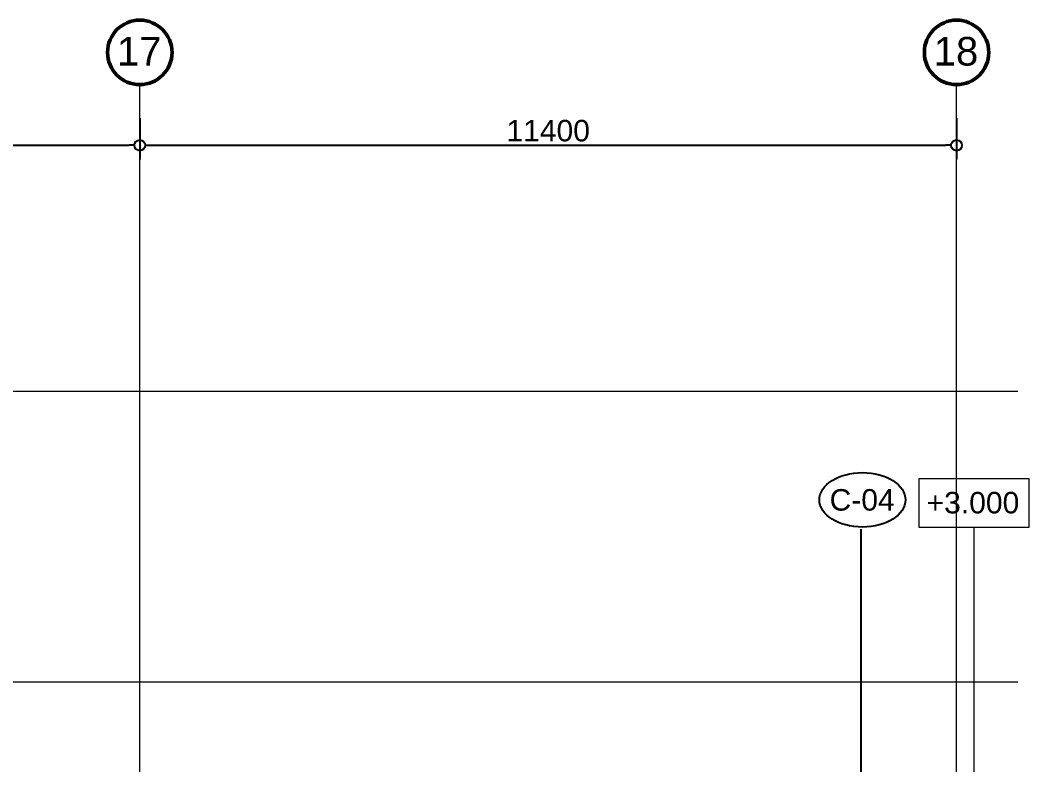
# Model space of a CAD drawing. Header units: millimetres. Extents: x -794350 to -715731, y -17829 to 22390.
# Drawn here: x -734951 to -720874, y 11040 to 21439 of the extents above; entities that cross this region are included whole.
import ezdxf

# ---------------------------------------------------------------- set-up
doc = ezdxf.new("R2010")
doc.units = ezdxf.units.MM
doc.linetypes.add('DPA_Grid _ Level 100', pattern=[10, 5.5, -1.6, 1.3, -1.6])
for name, color, linetype, lineweight in [('A-ANNO-DIMS', 1, 'Continuous', 9), ('A-ROOM-IDEN', 3, 'Continuous', 25), ('G-ANNO-TEXT', 3, 'Continuous', 9), ('S-GRID', 251, 'Continuous', 9), ('S-GRID-IDEN', 3, 'Continuous', 50)]:
    doc.layers.add(name, color=color, linetype=linetype, lineweight=lineweight)
doc.styles.add('Arial', font='arial.ttf', dxfattribs={"height": 400})
doc.styles.add('Arial_2', font='arial.ttf', dxfattribs={"height": 300})
doc.dimstyles.new('DPA-DIM-3_0_C-C', dxfattribs={"dimscale": 304.8, "dimtxt": 306.07782, "dimasz": 0.492126, "dimexe": 0.656168, "dimexo": 0.0625, "dimgap": 0.164042, "dimtad": 1, "dimdec": 0, "dimzin": 0, "dimdsep": 46, "dimtxsty": 'Arial_2', "dimblk1": 'DOTBLANK', "dimblk2": 'DOTBLANK', "dimsah": 1, "dimcen": 0.09, "dimdle": 0.656168, "dimadec": 8, "dimazin": 0, "dimtfac": 1, "dimtdec": 4, "dimtix": 1, "dimtmove": 0, "dimatfit": 3, "dimfxl": 1.312336, "dimfxlon": 1, "dimtvp": 1, "dimtolj": 1, "dimtzin": 0, "dimarcsym": 2})

# ---------------------------------------------------------------- blocks, each defined once
blk = doc.blocks.new('DPA_TAG Room-Ceiling - STANDARD-8527542-4232-01 ENLARGED MULTI-PURPOSE LEVEL - REFLECTED CEILING PLAN - SHEET 3')
at = {"layer": 'A-ROOM-IDEN'}
blk.add_ellipse((0, 0), major_axis=(-6, 0), ratio=0.633333, dxfattribs=at)
blk = doc.blocks.new('Grid - 100 Scale-2291345-4232-01 ENLARGED MULTI-PURPOSE LEVEL - REFLECTED CEILING PLAN - SHEET 3')
at = {"layer": 'S-GRID-IDEN'}
blk.add_circle((0, 0), 4.5, dxfattribs=at)
blk = doc.blocks.new('_DotBlank')
at = {"color": 0, "linetype": 'ByBlock', "lineweight": -2}
blk.add_line((-0.5, 0), (-1, 0), dxfattribs=at)
blk.add_circle((0, 0), 0.5, dxfattribs=at)
blk = doc.blocks.new('*D976')
at = {"layer": 'A-ANNO-DIMS', "color": 0, "lineweight": -2, "transparency": 16777216}
for p, q in [((0, 16493), (0, 15912)), ((11400, 16493), (11400, 15912)), ((150, 16112), (11250, 16112))]:
    blk.add_line(p, q, dxfattribs=at)
at = {"layer": 'Defpoints', "color": 0, "transparency": 16777216}
for p in [(0, 16512), (11400, 16512), (11400, 16112)]:
    blk.add_point(p, dxfattribs=at)
at = {"layer": 'A-ANNO-DIMS', "color": 0, "lineweight": -2, "transparency": 16777216, "xscale": 150, "yscale": 150, "zscale": 150, "rotation": 180}
blk.add_blockref('_DotBlank', (0, 16112), dxfattribs=at)
at = {"layer": 'A-ANNO-DIMS', "color": 0, "lineweight": -2, "transparency": 16777216, "xscale": 150, "yscale": 150, "zscale": 150}
blk.add_blockref('_DotBlank', (11400, 16112), dxfattribs=at)
at = {"layer": 'A-ANNO-DIMS', "color": 0, "transparency": 16777216, "insert": (5700, 16315), "char_height": 300, "width": 1384.41, "attachment_point": 5, "style": 'Arial_2'}
blk.add_mtext('\\A1;11400', dxfattribs=at)
blk = doc.blocks.new('*D977')
at = {"layer": 'A-ANNO-DIMS', "color": 0, "lineweight": -2, "transparency": 16777216}
for p, q in [((11400, 16493), (11400, 15912)), ((22800, 16493), (22800, 15912)), ((11550, 16112), (22650, 16112))]:
    blk.add_line(p, q, dxfattribs=at)
at = {"layer": 'Defpoints', "color": 0, "transparency": 16777216}
for p in [(11400, 16512), (22800, 16512), (22800, 16112)]:
    blk.add_point(p, dxfattribs=at)
at = {"layer": 'A-ANNO-DIMS', "color": 0, "lineweight": -2, "transparency": 16777216, "xscale": 150, "yscale": 150, "zscale": 150, "rotation": 180}
blk.add_blockref('_DotBlank', (11400, 16112), dxfattribs=at)
at = {"layer": 'A-ANNO-DIMS', "color": 0, "lineweight": -2, "transparency": 16777216, "xscale": 150, "yscale": 150, "zscale": 150}
blk.add_blockref('_DotBlank', (22800, 16112), dxfattribs=at)
at = {"layer": 'A-ANNO-DIMS', "color": 0, "transparency": 16777216, "insert": (17100, 16315), "char_height": 300, "width": 1384.41, "attachment_point": 5, "style": 'Arial_2'}
blk.add_mtext('\\A1;11400', dxfattribs=at)
blk = doc.blocks.new('*U971')
at = {"layer": 'S-GRID', "linetype": 'DPA_Grid _ Level 100'}
for p, q in [((11400, -21407.7), (11400, 16959.7)), ((22800, -21407.7), (22800, 16959.7)), ((23655.4, 12673), (-48304.9, 12673)), ((23655.4, 8615), (-48304.9, 8615))]:
    blk.add_line(p, q, dxfattribs=at)
at = {"layer": 'S-GRID-IDEN', "xscale": 99.99999999999993, "yscale": 99.99999999999993, "zscale": 99.99999999999993}
for p in [(11400, 17409.7), (22800, 17409.7)]:
    blk.add_blockref('Grid - 100 Scale-2291345-4232-01 ENLARGED MULTI-PURPOSE LEVEL - REFLECTED CEILING PLAN - SHEET 3', p, dxfattribs=at)
at = {"layer": 'S-GRID-IDEN', "lineweight": 9, "char_height": 400, "width": 753.586, "attachment_point": 1, "style": 'Arial'}
for s, insert in [('17', (11081.2, 17625.6)), ('18', (22481.2, 17625.6))]:
    blk.add_mtext(s, dxfattribs=dict(at, insert=insert))
at = {"layer": 'A-ANNO-DIMS'}
for base, p1, p2, picture, middle in [((11400, 16112.1), (0, 16512.1), (11400, 16512.1), '*D976', (5700, 16315.2)), ((22800, 16112.1), (11400, 16512.1), (22800, 16512.1), '*D977', (17100, 16315.2))]:
    dim = blk.add_linear_dim(base=base, p1=p1, p2=p2, dimstyle='DPA-DIM-3_0_C-C', override={"dimpost": '<>', "dimfxl": 11400}, dxfattribs=at)
    dim.commit()
    dim.dimension.update_dxf_attribs({"geometry": picture, "text_midpoint": middle})

msp = doc.modelspace()

# ---------------------------------------------------------------- linework, layer by layer
at = {"layer": 'A-ROOM-IDEN'}
msp.add_line((-723214, 7294), (-723214, 14329), dxfattribs=at)
at = {"layer": 'G-ANNO-TEXT', "color": 10}
msp.add_line((-721638, 8244), (-721638, 14355), dxfattribs=at)
at = {"layer": 'G-ANNO-TEXT', "color": 10, "flags": 128}
msp.add_lwpolyline([(-722403, 15038), (-720874, 15038), (-720874, 14355), (-722403, 14355)], close=True, dxfattribs=at)

# ---------------------------------------------------------------- block references
msp.add_blockref('*U971', (-744682, 3579))
at = {"layer": 'A-ROOM-IDEN', "xscale": 99.99999999999993, "yscale": 99.99999999999993, "zscale": 99.99999999999993}
msp.add_blockref('DPA_TAG Room-Ceiling - STANDARD-8527542-4232-01 ENLARGED MULTI-PURPOSE LEVEL - REFLECTED CEILING PLAN - SHEET 3', (-723196, 14740), dxfattribs=at)

# ---------------------------------------------------------------- texts
at = {"layer": 'A-ROOM-IDEN', "lineweight": 9, "insert": (-723654, 14890), "char_height": 300, "width": 1114.35, "attachment_point": 1, "style": 'Arial_2'}
msp.add_mtext('C-04', dxfattribs=at)
at = {"layer": 'G-ANNO-TEXT', "color": 7, "insert": (-722300, 14851), "char_height": 300, "width": 1595.36, "attachment_point": 1, "style": 'Arial_2'}
msp.add_mtext('+3.000', dxfattribs=at)

doc.saveas('drawing.dxf')
